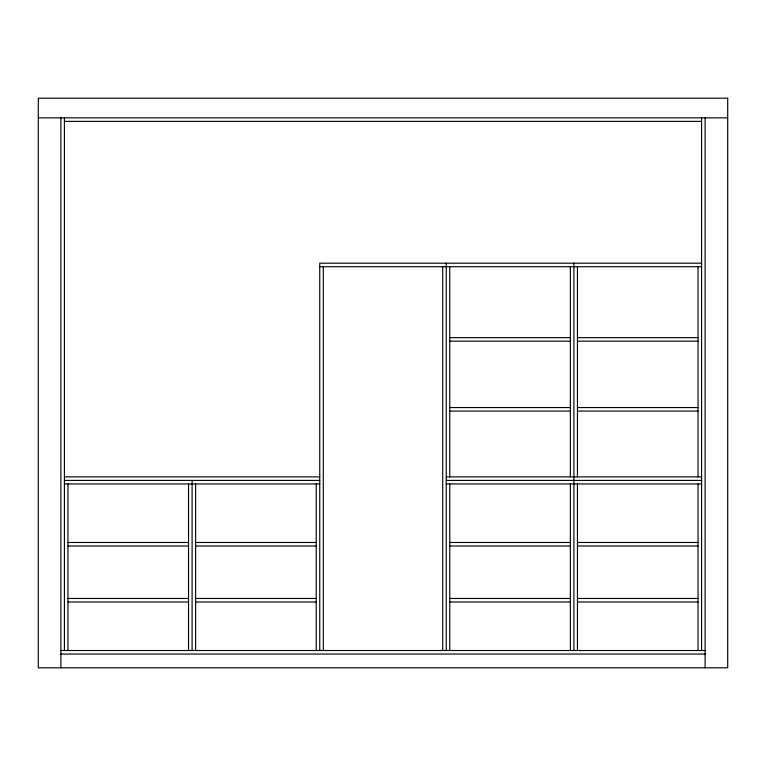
<?xml version="1.0" encoding="UTF-8"?>
<svg xmlns="http://www.w3.org/2000/svg" width="766" height="766" viewBox="0 0 766 766"><rect width="100%" height="100%" fill="white"/><g stroke="black" fill="none" stroke-linecap="round" stroke-linejoin="round"><path stroke-width="1.15" d="M38.3 117.849L727.7 117.849M64.421 121.382L701.579 121.382M701.579 263.188L319.757 263.188L319.757 650.506M319.757 266.721L701.579 266.721M449.776 337.634L570.373 337.634M577.449 337.634L698.046 337.634M449.776 341.167L570.373 341.167M577.449 341.167L698.046 341.167M449.776 407.55L570.373 407.55M577.449 407.55L698.046 407.55M449.776 411.083L570.373 411.083M577.449 411.083L698.046 411.083M64.421 476.883L319.757 476.883M446.243 476.883L701.579 476.883M64.421 480.416L319.757 480.416M446.243 480.416L701.579 480.416M64.421 483.959L319.757 483.959M446.243 483.959L701.579 483.959M67.954 542.481L188.551 542.481M195.627 542.481L316.224 542.481M449.776 542.481L570.373 542.481M577.449 542.481L698.046 542.481M67.954 546.024L188.551 546.024M195.627 546.024L316.224 546.024M449.776 546.024L570.373 546.024M577.449 546.024L698.046 546.024M67.954 598.466L188.551 598.466M195.627 598.466L316.224 598.466M449.776 598.466L570.373 598.466M577.449 598.466L698.046 598.466M67.954 601.999L188.551 601.999M195.627 601.999L316.224 601.999M449.776 601.999L570.373 601.999M577.449 601.999L698.046 601.999M60.887 650.506L705.113 650.506M60.887 654.049L705.113 654.049M705.113 117.849L705.113 667.799M701.579 117.849L701.579 650.506M698.046 266.721L698.046 476.883M698.046 483.959L698.046 650.506M577.449 266.721L577.449 476.883M577.449 483.959L577.449 650.506M573.906 263.188L573.906 650.506M570.373 266.721L570.373 476.883M570.373 483.959L570.373 650.506M449.776 266.721L449.776 476.883M449.776 483.959L449.776 650.506M446.243 263.188L446.243 650.506M442.71 266.721L442.71 650.506M323.29 266.721L323.29 650.506M316.224 483.959L316.224 650.506M195.627 483.959L195.627 650.506M192.094 480.416L192.094 650.506M188.551 483.959L188.551 650.506M67.954 483.959L67.954 650.506M64.421 117.849L64.421 650.506M60.887 117.849L60.887 667.799M727.7 98.201L38.3 98.201L38.3 667.799L727.7 667.799L727.7 98.201"/></g></svg>
